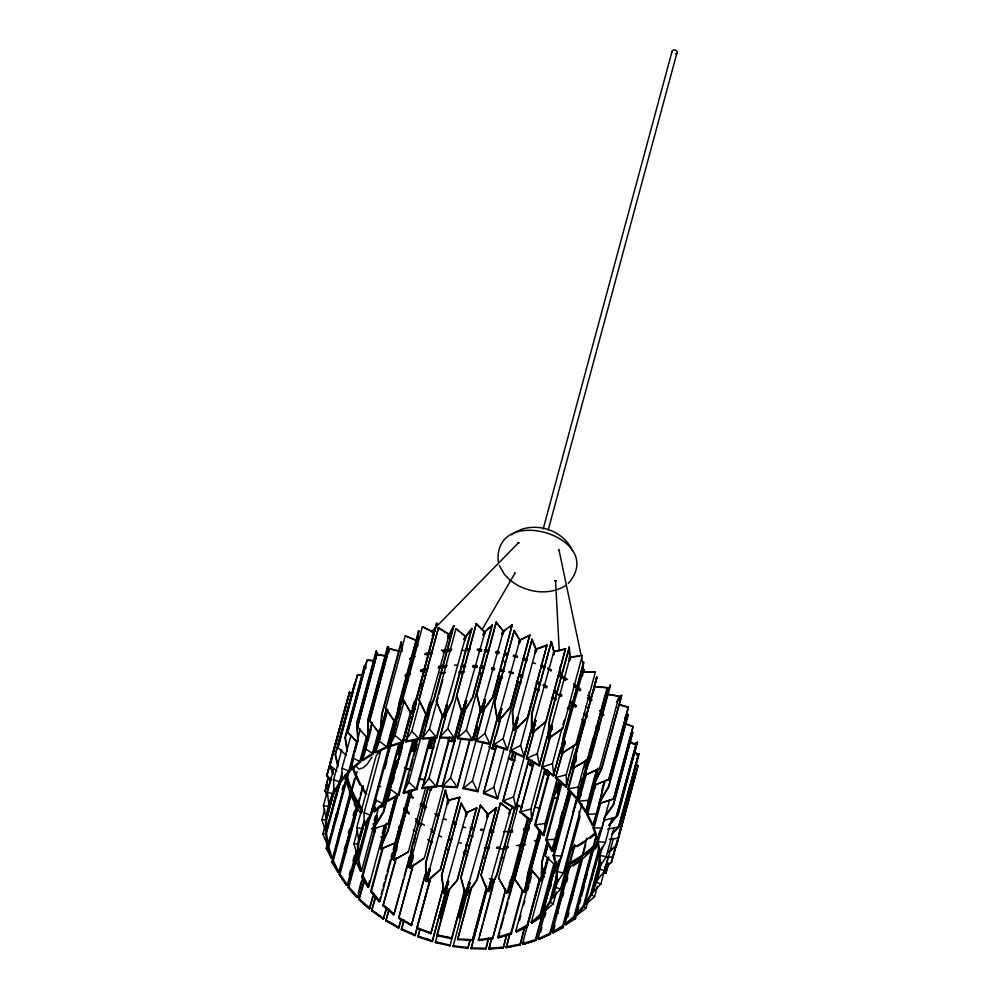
<?xml version="1.0" encoding="UTF-8"?>
<svg xmlns="http://www.w3.org/2000/svg" width="999" height="999" viewBox="0 0 999 999"><rect width="100%" height="100%" fill="white"/><g stroke="black" fill="none" stroke-linecap="round" stroke-linejoin="round"><path stroke-width="1.5" d="M531.406 732.354L531.555 713.91L551.448 641.558L553.746 650.986L552.984 654.732L531.406 732.354L535.114 720.004M531.818 732.267L531.955 713.823L551.448 641.558M339.298 783.416L326.461 830.968L325.474 830.856L325.599 819.567L328.396 809.165M326.461 830.968L326.586 819.679L334.203 791.445M470.354 939.41L467.957 948.326L453.121 946.478L453.134 945.728L467.957 947.576L469.967 940.146M480.419 710.739L472.402 740.471L457.567 738.623L465.596 708.154M467.957 947.576L467.957 948.326L465.497 947.502M472.402 740.471L480.831 708.503M600.274 850.761L599.075 855.219L598.95 866.508L599.937 866.633L606.268 856.705L613.973 828.159M387.974 646.69L368.481 718.943L367.707 737.312L368.044 718.868L387.537 646.615L389.173 652.072M368.369 817.981L358.341 855.132L357.355 854.994L357.63 843.73L359.64 836.3M358.341 855.132L358.616 843.868L364.235 823.051M582.017 803.995L563.424 872.926L557.017 882.804L556.031 882.679L556.306 871.415L559.515 859.527M557.017 882.804L557.292 871.54L579.345 789.809L581.081 795.404M541.158 880.169L544.917 867.994L541.158 880.169L541.82 861.725L547.102 842.145M541.608 880.256L542.257 861.8L547.539 842.232M585.564 760.052L578.271 787.087L577.459 798.838L576.673 799.2L567.744 789.123L576.56 756.418M354.058 755.157L349.65 771.503L342.12 780.356L341.271 779.882L342.095 768.131L351.011 735.089M526.823 881.218L523.851 892.444L514.635 879.22L530.506 820.179M523.851 892.444L514.66 878.883M527.822 879.607L528.171 880.556L541.083 832.741M551.423 725.549L547.689 737.849L549.425 719.442L569.343 647.14L570.042 656.53L569.193 660.277L551.448 726.023L550.998 725.599L551.061 726.423L552.072 726.298L551.036 726.073M548.114 737.799L549.837 719.392L569.343 647.14M557.23 778.458L545.104 823.426L543.968 835.139L543.156 835.476L534.665 825.199L549.1 771.703M561.413 753.621L575.899 744.43L561.413 753.621L564.747 741.033L563.698 741.058M564.135 741.046L564.747 741.033M581.88 675.299L583.703 662.362L563.773 734.627L560.439 752.834L581.88 675.299L582.467 675.624L581.406 675.636L581.918 674.824M581.78 673.738L583.266 662.374M583.379 672.015L595.429 671.84L583.379 672.015L582.467 675.624M401.598 642.107L382.105 714.36L380.182 732.754L381.668 714.235L401.173 641.982L402.11 651.473M385.701 708.441L394.817 721.89L385.701 708.441L405.232 635.851L416.745 640.609L405.232 635.851M408.029 675.162L398.751 709.527L398.164 709.302L399.138 710.014L416.87 644.268L418.531 630.881L399.026 703.146L395.916 721.478L399.225 709.215L395.504 721.315M398.713 709.864L398.813 709.053M399.138 710.014L399.225 709.215M416.783 640.284L415.859 643.88L416.87 644.268M415.284 648.264L416.97 643.468M418.531 630.881L417.857 640.197M544.255 914.147L545.354 910.064M431.081 787.062L409.016 867.282L411.388 848.938L428.047 787.212M409.453 867.244L411.825 848.9L428.471 787.175M499.425 711.45L477.772 791.695L463.049 788.573L472.465 780.831L482.979 741.87M477.772 791.695L472.465 780.831M596.465 770.142L588.349 800.187L586.388 811.787L585.526 812.062L578.209 801.36L585.826 773.126M360.377 729.183L352.672 757.729L350.686 769.317L351.461 769.879L360.589 762.05L367.008 738.261M528.246 879.757L524.937 892.007L527.722 873.626L539.497 829.969M524.937 892.007L528.146 873.788L539.922 830.132M560.876 752.834L564.21 734.627L583.703 662.362M333.766 792.17L326.948 817.444L325.974 817.219L329.233 801.81M326.948 817.444L331.406 797.577M497.052 718.406L490.097 744.405L475.412 741.096L484.902 733.466L499.9 677.884L502.559 678.021M490.097 744.405L484.902 733.466M604.757 870.641L597.502 879.932L596.528 879.707L598.588 868.755L604.757 870.641L613.261 839.098M395.916 721.478L399.45 703.296L418.943 631.043M385.626 824.312L368.793 886.737L367.882 886.925L361.763 877.397L362.1 875.823L363.012 875.648L375.849 828.084M352.16 692.657L349.25 693.044L326.661 776.111L346.154 703.858M327.56 773.288L349.6 692.07L329.707 764.435L332.767 774.125M330.407 764.11L349.088 694.867M328.259 778.034L326.236 785.551L328.346 776.26M327.297 795.953L324.975 791.158L326.998 783.628M327.048 794.567L325.299 790.971L327.335 783.453M337.937 766.82L335.077 754.582L354.995 682.267L335.502 754.532L338.037 765.396M357.043 677.022L337.949 747.776L357.267 675.199L361.763 675.074M325.974 817.219L323.426 805.743L331.131 777.197M334.515 790.946L329.757 804.345L328.808 804.033L327.347 792.344L333.828 768.318M325.474 830.856L321.915 819.692L324.75 809.178M342.245 776.248L340.634 782.192L334.852 791.92L333.941 791.508L333.604 779.744L341.708 749.7M347.078 751.485L344.992 737.587L364.485 665.322L366.383 667.906M347.302 750.087L345.417 737.574L364.922 665.309M357.53 742.544L347.627 732.279L367.12 660.027L374.75 660.589M347.752 732.617L367.12 660.027M329.757 804.345L330.969 799.887M333.966 789.148L328.808 804.033M345.267 775.037L345.954 779.32L328.309 844.717L327.322 844.692L322.827 833.953L324.862 826.435M334.852 791.92L335.652 788.948M335.851 794.467L332.879 806.543M342.133 772.876L339.722 781.792L333.941 791.508M341.084 779.907L332.58 807.304M336.251 795.291L340.397 779.857M328.309 844.717L326.486 833.278L340.921 779.782M357.842 741.782L356.618 723.438L376.123 651.173L378.122 655.207M358.092 738.985L357.068 723.463L376.561 651.211M376.923 654.295L357.505 726.885L376.923 654.295L386.064 655.881M346.378 781.655L350.1 793.031L332.455 858.428L331.493 858.503L326.173 848.288L328.521 840.234M342.158 789.697L343.369 785.239M333.354 826.036L337.774 813.461L336.825 812.974L333.516 825.224M336.588 814.422L327.772 847.127L331.493 858.503M348.376 771.628L337.063 813.985M356.818 741.295L348.788 771.028L341.271 779.882M332.455 858.428L328.733 847.052L349.862 768.631M354.857 752.185L357.267 743.268M358.142 739.485L357.405 742.207L347.627 732.279M353.097 760.401L350.686 769.317L359.815 761.488L366.633 736.226M381.356 724.774L379.17 733.278L369.618 720.616L389.111 648.363L399.588 651.248M357.093 771.54L342.982 823.838L341.97 823.451L338.424 835.951M369.63 720.953L389.111 648.363M342.32 823.925L339.073 836.7L342.982 823.838M349.987 795.529L350.899 795.354L356.468 806.48L338.823 871.877L337.912 872.052L331.868 862.449L354.408 779.095M338.823 871.877L333.266 860.738L350.899 795.354M368.656 732.242L367.257 738.036L357.417 726.548M367.994 735.314L368.731 732.592M367.707 737.312L368.806 733.229M372.04 722.876L362.013 760.027L362.712 760.651L373.289 753.97L378.896 733.166M378.609 731.056L372.59 753.358L362.013 760.027L372.053 723.151M363.911 756.193L367.12 744.305M367.919 741.333L371.128 729.445M348.339 833.416L349.538 828.945M353.147 815.571L354.345 811.113M346.341 851.835L344.343 849.512L345.704 844.692M363.349 785.988L350.849 832.317L349.8 832.005L346.291 844.542M359.49 798.101L347.053 845.241M360.289 795.104L362.712 786.138M347.315 884.839L340.01 874.137L357.654 808.74L356.793 809.015L339.148 874.412L346.466 885.102L347.315 884.839L356.543 850.649M379.745 732.629L382.679 721.74M383.079 720.853L385.901 710.389M386.7 709.065L375.075 752.16L375.661 752.834L387.512 747.427L395.929 716.208M386.75 709.365L383.529 721.315L383.054 720.379M376.873 748.376L380.082 736.488M382.892 726.086L384.091 721.628M384.89 718.656L386.089 714.198M394.13 720.004L386.913 746.753L375.075 752.16L379.333 741.196L387.849 709.64M364.498 822.951L359.54 839.51L358.579 839.235L356.768 827.597L376.173 755.669L380.082 751.273M357.355 854.994L353.871 843.805L357.517 830.319M394.98 727.934L371.291 815.446L365.01 824.937L364.111 824.512L364.098 812.736L381.081 749.799M359.378 836.263L358.579 839.235L363.936 821.19M349.263 874.699L350.474 870.241M353.271 859.839L354.483 855.381M359.54 839.51L363.948 823.164M356.805 850.973L354.233 860.501M356.705 853.171L354.945 861.425L352.909 860.651M357.292 853.183L348.064 887.362L357.005 897.439L357.792 897.077L362.999 877.759M378.721 807.192L361.476 871.103L360.502 871.128L355.569 860.651L357.592 853.158M365.01 824.937L365.809 821.965M355.344 861.55L353.721 867.569M357.005 897.439L348.064 887.362L348.863 887L357.679 854.307M368.918 818.094L357.692 859.702L360.502 871.128M394.817 721.89L398.164 709.302M393.356 733.703L392.457 733.278L370.404 815.022L364.111 824.512M409.24 670.679L411.663 661.713M413.274 655.731L414.485 651.248M361.476 871.103L358.666 859.677L371.491 812.112M384.84 768.568L387.337 755.481L396.615 721.116M397.415 718.119L399.026 712.15M411.438 711.3L403.022 742.507L390.109 746.553L390.921 743.581M393.718 733.179L394.93 728.721M395.729 725.749L396.928 721.29M397.739 718.318L398.938 713.86M399.737 710.888L400.936 706.43M401.748 703.458L422.39 626.698L433.316 632.18L432.342 635.764L433.304 636.251L436.688 623.226L405.806 741.932L419.555 739.322L426.373 714.06M388.736 752.846L389.947 748.363M385.826 765.047L386.938 760.963M374.937 807.03L373.726 811.488L374.513 812.037L383.454 804.07L399.9 743.144M390.109 746.553L389.622 745.841L394.967 735.351L404.295 700.799M374.138 820.604L375.337 816.146M398.564 759.827L395.192 761.825L397.59 760.826L383.741 812L374.163 827.746L377.06 815.321L376.436 815.908M395.492 797.002L388.186 824.1L374.126 828.583L377.098 816.857M376.948 818.805L374.126 828.583M361.763 877.397L375.1 827.946M358.204 892.981L361.413 881.093M399.113 742.594L382.667 803.521L373.726 811.488L375.574 799.862L383.454 804.07M395.941 761.45L383.753 806.605L396.266 761.263M401.286 743.331L397.902 754.145L400.849 743.244M364.16 880.244L358.953 899.562L369.355 908.84L374.063 893.531M401.823 742.969L398.876 753.87L401.748 742.632M372.565 896.952L369.355 908.84L358.953 899.562L364.473 881.28M373.751 827.572L383.329 811.837L397.14 760.651M410.951 710.589L402.535 741.795L403.022 742.507M404.632 735.339L387 800.723L387.637 801.373L398.851 795.291L413.686 740.296M405.444 732.354L408.653 720.466M412.237 708.328L413.848 702.384M413.037 739.66L398.201 794.642L387 800.723L410.089 717.619L412.637 716.445M388.848 796.915L390.047 792.457M392.857 782.055L394.056 777.597M396.865 767.182L398.064 762.724M398.876 759.752L400.075 755.294M400.874 752.322L402.073 747.864M411.288 713.773L402.897 698.963L411.288 713.773L414.697 701.198L415.259 701.485M436.688 623.226L412.487 713.486L433.141 635.277M412.487 713.486L416.77 697.514M405.806 741.932L409.016 730.044M409.815 727.072L416.233 703.296M420.242 688.436L421.84 682.492M369.48 880.981L367.882 886.925L362.1 875.823M382.317 833.416L384.315 825.986M438.549 627.547L419.056 699.812L426.573 715.559L418.893 700.112L438.399 627.847L448.663 633.99L447.627 637.549L448.514 638.124L449.4 633.89L453.971 625.874L434.478 698.126L427.834 715.409L430.769 702.909L427.834 715.409M384.14 836.812L383.092 836.563L386.713 823.114M397.752 795.129L387.999 831.255L380.219 848.114L383.703 836.375M425.999 713.311L419.18 738.573L405.432 741.196L411.775 731.268L419.88 701.223M380.656 848.226L386.126 827.409M380.844 849.075L395.504 842.744L380.844 849.075L381.568 846.353M381.019 848.788L383.591 839.247M395.242 797.239L388.186 824.1M382.305 848.301L370.679 891.408L379.17 901.672L379.982 901.335L402.035 819.592L401.223 819.929M380.369 897.214L379.17 901.672L370.679 891.408L371.491 891.071L383.117 847.976M380.219 848.114L387.562 831.143L397.315 795.017M415.259 747.889L414.448 750.898L412.362 750.561L415.309 739.66M412.787 750.711L415.734 739.822M416.396 739.223L413.424 750.449L416.246 749.175M417.769 739.198L403.334 792.694L403.808 793.406L416.795 789.472L430.831 737.462M375.624 895.928L371.603 910.788L383.304 919.117L386.713 908.203M375.736 912.661L371.603 910.788L375.824 896.89M403.808 793.406L405.02 788.948M405.819 785.976L409.028 774.088M409.827 771.116L413.037 759.228M413.836 756.255L417.045 744.367M427.172 711.088L429.582 702.16M426.573 715.559L449.4 633.89M447.627 637.549L448.663 633.99M429.945 738.236L416.321 788.76L403.334 792.694L408.753 782.242L430.032 703.009M431.443 704.108L422.465 739.048L436.825 737.899L442.445 717.095M422.465 739.048L424.875 730.132M425.674 727.16L429.682 712.299M381.168 894.242L382.38 889.784M383.179 886.812L384.378 882.354M385.177 879.382L386.388 874.924M387.187 871.952L390.397 860.064M391.196 857.092L392.395 852.634M393.206 849.662L394.405 845.204M395.204 842.232L396.416 837.774M397.215 834.802L398.414 830.331M427.46 715.172L434.103 697.901L453.608 625.636M395.329 843.031L409.727 790.059M411.9 790.384L392.732 859.377L409.528 797.09M410.327 794.105L411.138 791.121M392.732 859.377L411.451 790.346M393.169 859.427L411.675 790.833M393.581 860.251L408.329 851.96L393.581 860.251L396.978 847.676L395.904 847.577M444.33 717.469L447.302 704.944L444.33 717.469L452.435 700.861L471.928 628.608L465.921 635.926L443.032 717.494L436.338 701.198L456.031 628.671L465.172 635.938L464.073 639.485L464.872 640.122L465.959 637.287M442.594 714.859L436.575 737.15L422.227 738.286L429.483 729.02L437.999 697.477M438.811 694.467L442.857 679.445M395.866 858.191L383.029 905.756L393.868 914.747L412.187 848.888M399.488 893.943L393.868 914.747L386.401 907.704L383.029 905.756L396.541 857.729M429.545 748.276L428.896 747.926L431.73 737.387M385.714 910.201L383.304 919.117L377.897 914.51M429.27 748.139L432.117 737.599M432.692 737.462L430.132 748.576L433.079 737.674M433.903 737.225L430.844 748.438L433.978 747.402M389.036 908.978L385.826 920.866L398.613 928.096L401.123 920.079M389.735 922.114L385.826 920.866L389.135 909.864M435.664 737.225L422.315 788.511L436.513 786.887L449.737 737.849M422.315 788.511L435.951 737.974M443.032 717.494L446.541 704.969M464.073 639.485L465.172 635.938M408.229 852.284L425.786 787.237M446.516 711.912L439.822 737.936L454.545 738.286L461.363 713.024M449.45 737.087L436.226 786.138L422.028 787.749L429.008 778.271L445.991 715.321M400.287 890.971L403.496 879.083M404.295 876.111L409.503 856.792M413.798 842.944L414.997 838.486M443.993 717.207L452.097 700.599L471.59 628.346M409.016 867.282L412.762 855.469M431.993 786.737L431.106 790.009L430.07 790.084L430.656 787.087M443.431 786.987L424.338 858.079L410.065 868.019L413.361 855.419L412.325 855.506M431.106 790.009L431.993 786.4M410.065 868.019L413.361 855.419M462.038 709.29L454.42 737.524L439.71 737.175L447.777 728.633L476.311 623.538L484.303 631.543L483.166 635.052L483.866 635.751L485.077 632.979M463.436 713.161L466.458 700.624L463.436 713.161L472.902 697.352L492.407 625.099L485.077 631.605L462.125 713.061L456.568 696.041L476.311 623.538M412.674 866.233L398.638 918.243L411.351 925.574L425.886 872.976M401.198 919.092L398.638 918.243L413.586 864.16M401.011 919.18L398.613 928.096L392.12 923.326M452.122 737.162L451.348 741.508L452.46 737.424M403.771 920.691L401.361 929.607L415.022 935.626L430.244 879.994M454.782 741.096L452.11 741.495L453.209 737.412M403.846 930.144L401.361 929.607L404.158 920.042M452.11 741.495L453.421 737.137M462.125 713.061L465.684 700.561M483.166 635.052L484.303 631.543M469.967 740.084L457.13 787.637L442.357 786.875L462.013 714.048M457.567 738.623L464.785 711.875M429.495 868.693L425.786 881.056L425.624 862.624L445.517 790.259L448.114 799.675L447.365 803.421L429.632 869.18L429.095 868.793L429.32 869.617L430.282 869.367L429.233 869.28M426.186 880.943L426.024 862.512L445.517 790.259M442.357 786.875L450.561 777.784L461.076 738.823M463.149 712.874L472.614 697.065L492.107 624.812M424.975 875.049L411.351 925.574L405.931 921.54M466.358 730.132L472.415 739.71L457.579 737.874L466.358 730.132L481.356 674.55L478.908 673.713M425.786 881.056L428.733 870.154M447.127 801.96L447.714 799.774L445.117 790.359M485.514 700.037L482.205 712.287L492.919 697.389L512.175 624.825L503.896 630.706L502.584 634.278L480.894 712.05L476.61 694.455L496.116 622.19L503.121 630.569L501.948 634.053L502.534 634.802L504.133 631.018L506.505 629.333M481.193 711.837L476.91 694.243L496.416 621.977M447.065 803.87L448.027 803.621L448.813 800.012L459.765 797.165L440.372 869.754L426.973 881.63L430.194 869.03M426.973 881.63L429.92 870.728M448.027 803.621L448.813 800.012M430.045 879.282L416.808 928.333L430.831 933.678L443.581 886.937M417.02 928.196L415.022 935.626L410.065 932.517M419.505 928.783L416.808 928.333L430.769 877.134M469.88 739.322L457.13 787.637M448.551 881.43L432.242 941.57L417.944 936.862L419.955 929.432M417.944 936.862L420.217 928.745M476.91 726.623L472.664 739.123M476.223 727.172L482.292 705.394M480.894 712.05L484.503 699.587M501.948 634.053L503.121 630.569M476.373 739.36L473.688 739.535L477.285 727.047L476.648 726.323M473.688 739.535L477.285 727.047M482.205 712.287L485.152 701.398M440.372 869.754L459.765 797.165M475.412 741.096L484.365 707.679M463.049 788.573L483.903 711.288M444.031 893.705L441.433 875.599L461.276 803.171L466.308 812.262L465.684 815.996L444.031 893.705L447.689 881.28M444.38 893.531L441.783 875.424L461.276 803.171M481.968 711.975L492.682 697.077L512.175 624.825M442.857 889.098L430.831 933.678L427.185 931.58M497.29 720.978L494.393 702.946L514.235 630.506L519.555 639.522L518.943 643.256L497.29 720.978L500.936 708.553M497.627 720.803L494.742 702.772L514.235 630.506M466.945 813.91L465.522 816.495L465.959 812.424L460.926 803.333M543.169 529.033L672.04 51.449M447.602 881.917L448.439 881.505L432.242 941.57L426.286 938.423M466.358 816.083L467.057 812.487L476.648 807.829L457.33 880.419L445.304 894.093L457.155 880.094L476.648 807.829M445.304 894.093L448.439 881.505M442.919 905.706L439.81 918.281L447.777 890.334M443.593 905.781L440.559 918.493L444.205 906.068L443.743 905.269M449.313 888.773L436.75 935.576L451.473 938.71L464.835 888.923M449.075 891.27L435.302 942.519L449.987 945.828L464.56 891.595M548.226 529.945L677.085 52.36M500.861 709.19L501.685 708.766L498.576 721.34L510.389 707.454L529.882 635.202L520.304 639.735L518.793 643.768L519.555 639.522M519.617 643.331L520.304 639.735M498.576 721.34L501.685 708.766M500.511 717.881L492.17 748.813L495.304 736.226L496.141 735.813M496.54 734.315L500.174 720.866M495.854 748.888L492.932 749.038L494.03 744.954M494.38 744.779L492.932 749.038M487.637 816.957L465.534 895.092L460.726 877.709L480.507 805.219L487.749 813.586L486.588 817.082L487.212 817.819L488.523 813.698L496.578 807.741L477.085 879.994L466.845 895.279L469.892 882.716L453.121 946.478M504.27 748.301L493.768 787.262L497.514 798.888L483.491 793.543L496.328 745.978M465.821 894.867L461.014 877.472L480.507 805.219M496.653 745.304L483.491 793.543M498.376 721.016L510.202 707.13L529.695 634.877M503.084 738.598L493.031 745.329L507.317 750.024L503.084 738.598L518.081 683.016L520.941 683.391M517.32 717.569L513.636 729.957L512.225 711.638L532.105 639.248L535.939 648.551L535.252 652.297L517.507 718.044L516.945 717.707L517.282 718.518L518.181 718.194L517.132 718.181M514.01 729.819L512.599 711.5L532.105 639.248M468.706 882.017L458.866 917.507L462.899 904.744M465.534 895.092L469.118 882.604M486.588 817.082L487.749 813.586M463.249 905.181L459.64 917.656L463.249 905.181L462.662 904.432M488.186 816.171L488.786 813.998L496.578 807.741M507.317 750.024L513.998 725.549M513.636 729.957L516.57 719.068M534.977 650.861L535.564 648.688L531.73 639.385M486.413 888.423L472.377 940.434L457.592 939.659L471.54 886.887M457.592 939.659L470.829 890.621M535.014 652.772L535.926 652.434L536.663 648.826L546.99 645.054L527.634 717.657L514.872 730.444L518.044 717.856M514.872 730.444L517.807 719.555M536.213 651.348L536.663 648.826M531.793 728.358L523.788 757.242L510.127 751.223L516.533 728.271M497.514 798.888L515.884 731.33M466.583 894.967L476.823 879.694L496.316 807.429M508.503 757.941L510.864 759.652L512.974 751.136M515.447 760.152L511.563 759.989L513.761 751.822M500.636 802.709L481.143 874.974L487.637 891.545L480.944 875.249L500.437 802.984L509.765 809.989L508.678 813.536L509.478 814.173L510.526 809.977L512.962 806.717M514.16 751.71L511.563 759.989M529.233 759.252L515.496 808.89L502.797 801.548L516.021 752.509M516.133 753.408L502.797 801.548M514.735 730.107L527.497 717.319L546.99 645.054M510.127 751.223L510.514 750.574L524.175 756.593L520.591 745.429L535.589 689.847L539.323 690.659M469.555 939.684L472.377 940.434L486.725 886.175M488.636 938.623L485.826 949.025L471.103 948.663L486.625 889.947M471.103 948.663L487.15 889.222M523.788 757.242L531.006 730.494M487.637 891.545L509.652 813.248M513.523 796.802L503.296 800.973L516.008 808.303L513.523 796.802L531.318 730.868M515.309 807.167L497.04 874.912L488.936 891.52L491.908 878.995L491.408 879.657M488.936 891.52L491.87 880.619M510.277 812.412L510.526 809.977M552.659 655.169L553.633 654.944L554.433 651.336L565.521 648.726L546.116 721.315L532.579 732.954L535.801 720.354L534.84 720.579M532.579 732.954L535.801 720.354M553.633 654.944L554.433 651.336M548.926 731.156L539.21 765.921L526.423 758.691L534.04 730.444M534.14 731.343L526.423 758.691M505.444 891.233L492.619 938.785L478.421 940.409L494.58 878.72M479.632 935.951L482.842 924.063M483.641 921.09L492.857 886.9M488.598 891.245L496.703 874.649L514.572 808.403M515.496 808.89L528.733 759.839M498.588 877.921L506.78 892.819L498.588 877.921L518.206 805.356L522.19 807.554M530.993 761.001L529.895 765.084L530.993 760.664M532.991 765.821L530.506 765.521L531.967 760.064M530.506 765.521L532.03 761.4M545.242 770.254L530.944 821.265L520.104 812.262L533.741 761.738M534.015 762.749L520.104 812.262M537.15 753.858L526.923 758.091L539.71 765.334L537.15 753.858L565.521 648.726M485.826 949.025L488.511 937.861M506.918 934.527L503.309 947.914L488.948 949.05L491.508 937.886M489.36 947.564L491.758 938.648M489.722 938.573L492.619 938.785L505.556 888.998M539.21 765.921L547.227 736.201M547.689 737.849L550.624 726.96M569.03 658.753L569.617 656.58M506.78 892.819L510.751 880.544M568.793 660.664L569.817 660.539L570.679 656.93L582.342 655.531L562.874 728.121L548.776 738.548L552.047 725.948M548.776 738.548L552.072 726.298M570.117 659.452L570.679 656.93M528.746 819.267L513.723 874.974L507.992 892.582L527.684 817.781M510.202 880.244L511.013 881.068L512.225 876.585M563.948 738.249L553.321 775.923L541.62 767.594L550.049 736.388M507.992 892.582L511.301 880.319L510.626 880.856M530.894 809.028L520.779 811.787L531.618 820.791L530.894 809.028L550.249 737.349M507.604 892.357L513.336 874.762L528.371 819.055M522.939 890.746L511.313 933.853L498.326 937.786L497.852 937.062L519.905 855.331M499.937 931.842L498.326 937.786L511.313 933.853L510.839 933.128L522.465 890.034M500.736 928.87L503.946 916.982M504.745 913.998L507.954 902.109M508.753 899.137L517.981 864.959M514.635 879.22L530.881 819.005M530.944 821.265L533.341 812.349M534.14 809.377L544.567 770.729M543.906 772.477L545.841 774.462L547.027 770.067M547.502 770.266L546.341 774.974L547.952 770.316M547.102 780.144L549.138 772.627M547.277 779.857L548.901 773.838M549.512 772.851L535.476 824.874L534.665 825.199M541.62 767.594L542.232 767.07L553.921 775.411L552.447 763.723L562.175 727.672M562.986 724.662L564.198 720.154M500.237 947.551L503.309 947.914L506.268 935.264M524.912 927.172L520.104 945.004L506.343 947.614L509.59 933.503M509.965 934.24L506.343 947.614L514.972 945.479M553.321 775.923L560.539 749.175M565.958 730.818L567.157 726.36M560.439 752.834L563.748 740.584M524.512 891.857L527.46 880.968M527.784 880.082L530.606 869.617M543.631 869.979L540.696 880.868L530.894 869.142L541.046 831.518M581.918 719.18L584.228 721.241L565.884 787.087L555.481 777.796L565.097 742.132M530.956 869.492L541.108 831.855M562.999 752.085L555.481 777.796M540.084 879.744L527.647 925.823L526.61 927.184L516.446 931.905L515.796 931.255L532.242 870.316M519.655 920.017L520.854 915.559M523.663 905.144L524.862 900.686M527.672 890.284L528.883 885.826M529.682 882.854L530.881 878.396M543.156 835.476L545.167 828.046M545.966 825.074L549.175 813.186M549.974 810.214L553.184 798.313M553.995 795.341L555.194 790.883M555.993 787.911L557.192 783.453M558.816 780.144L543.968 835.139L535.476 824.874L545.104 823.426M559.852 780.968L556.905 791.857M560.039 781.817L557.092 792.707L560.476 781.93M568.993 789.784L552.547 850.711L551.635 850.898L545.854 839.809L561.5 781.855M562 783.154L546.765 839.622L552.547 850.711L555.531 839.335L545.854 839.809M516.408 945.116L520.104 945.004L524.138 927.909M566.233 774.862L556.181 777.359L566.583 786.638L566.233 774.862L574.338 744.817M547.976 845.017L545.129 855.556L548.226 843.181M527.022 925.686L539.435 879.108M575.899 744.43L595.429 671.84M543.518 912.112L535.901 940.346L523.001 944.392L522.514 943.68L539.76 879.782M523.801 941.42L523.001 944.392L535.901 940.346L535.414 939.634L555.869 864.422M540.696 880.868L542.107 875.087M565.884 787.087L568.281 778.171M569.08 775.199L572.29 763.298M573.101 760.326L576.298 748.438M577.11 745.466L578.309 741.008M579.108 738.036L584.228 721.241L582.23 719.942M544.967 866.907L547.39 857.941M572.065 767.332L596.927 677.26L572.065 767.332L577.422 749.525M544.567 868.393L543.943 868.281L545.067 868.83L547.889 858.366M572.502 767.369L596.927 677.26M553.758 863.985L540.134 914.51L541.72 916.87L531.98 923.014L531.193 922.477L548.838 857.08M572.914 768.194L587.662 759.914L572.914 768.194L576.311 755.619L575.249 755.531M593.556 689.36L592.894 690.097L593.968 690.184L594.942 686.6L607.155 687.662L587.574 760.239M551.635 850.898L553.234 844.954M554.045 841.982L555.244 837.524M556.043 834.552L557.255 830.094M560.052 819.692L561.263 815.234M574.55 766.47L568.531 788.76L567.744 789.123M553.421 847.352L554.283 851.573L553.721 845.953L568.881 789.884M555.819 849.15L553.696 847.302L562.637 814.185M553.933 847.614L557.592 834.065M559.215 828.046L562.462 815.996M569.13 791.92L565.571 804.42L569.13 791.92L570.129 792.344L566.196 805.182L569.455 792.407M563.523 814.572L561.863 822.327M562.262 820.828L563.886 814.797M563.773 815.609L560.901 827.522M581.143 784.153L561.725 856.081L556.955 866.845L555.981 866.87L553.171 855.444L570.417 791.533M561.313 826.011L562.524 821.503M570.991 792.994L554.145 855.406L556.955 866.845L558.566 860.901M554.957 863.036L540.921 915.059L531.98 923.014M555.432 861.925L554.857 864.984L544.979 855.219M555.269 861.413L555.107 864.197L555.844 861.475M556.418 892.007L553.184 903.995L544.243 911.525L543.344 911.1L555.781 865.034M549.937 888.336L550.736 885.364M544.667 910.638L543.568 914.722L544.979 907.754M550.174 888.049L550.986 885.064M554.208 873.114L555.019 870.117M545.042 908.553L544.243 911.525L550.524 902.035L556.942 878.258M574.425 844.729L550.461 934.04L538.623 939.447L538.024 938.773L546.041 909.053M540.621 932.017L541.833 927.559M544.63 917.157L545.841 912.699M572.976 811.937L576.198 799.987M576.673 799.2L578.284 793.256M581.081 782.841L582.292 778.383M585.102 767.981L586.301 763.523M587.1 760.551L588.299 756.093M589.11 753.121L593.119 738.261M543.344 911.1L549.637 901.61L556.855 874.862M584.977 775.224L599.6 768.481L584.84 775.536L588.286 762.974L587.424 762.349L584.115 774.6L591.021 757.342L610.514 685.089L604.82 697.327L577.459 798.838L568.531 788.76L578.271 787.087M584.565 774.687L589.685 755.381M590.484 752.397L594.517 737.449M596.128 731.48L598.551 722.514M602.185 709.065L603.796 703.084M606.031 697.227C604.432 694.442 609.752 688.386 610.514 685.089M584.84 775.536L587.037 767.357M556.031 882.679L556.83 879.707M579.033 811.388L579.944 817.207L560.526 889.135L552.709 897.926L551.748 897.639L557.105 879.595M584.115 774.6L590.584 757.254L610.077 685.002M553.521 894.954L552.709 897.926L558.079 879.882M586.288 774.337L579.07 801.098L586.388 811.787L598.014 768.693M538.024 938.773L549.862 933.366L567.507 867.969L568.106 868.643M559.939 900.136L556.68 913.211L559.502 900.012L560.576 900.648L559.964 900.474L574.875 845.179M560.551 900.299L557.267 912.899M580.469 860.151L562.824 925.549L563.511 926.16L563.024 927.696L552.947 932.841L552.247 932.229L569.892 866.832L580.469 860.151L581.156 860.776M554.944 925.411L552.947 932.841L563.511 926.16M562.562 897.177L563.773 892.719M566.57 882.317L567.782 877.859M585.526 812.062L587.125 806.118M587.924 803.146L589.135 798.688M589.934 795.716L591.133 791.258M591.945 788.286L593.144 783.815M593.943 780.843L595.154 776.385M597.002 771.178L597.814 768.181M619.455 704.532L628.408 707.117L608.903 779.37L594.343 785.226L598.039 769.53M594.205 784.377L602.135 767.682L621.64 695.429L601.71 767.557L594.205 784.377L597.514 772.127L596.803 772.389M586.713 814.322L596.316 813.935L593.194 825.274L592.27 825.449L586.713 814.322L594.73 784.602M599.45 768.78L619.093 696.228L608.428 694.23M595.641 784.427L587.624 814.148L593.194 825.274L605.219 780.694M570.042 901.91L586.875 838.024M563.024 927.696L580.756 862.262M581.743 859.352L573.676 889.247L574.3 889.347L573.164 888.823M582.554 856.368L585.776 844.417M574.225 889.01L571.003 901.61M576.723 914.16L575.511 918.668L565.721 924.712L564.947 924.15L582.592 858.753L591.708 850.923L592.494 851.485M601.898 789.784L603.096 785.326M567.732 917.269L568.931 912.811M603.034 786.463L604.233 781.98M624.974 717.382L628.334 714.585L608.841 786.85L599.525 802.759L602.422 790.346L601.823 790.946M599.525 802.759L600.262 800.037M609.715 799.562L602.01 828.096L597.764 839.073L596.803 839.148L593.081 827.771L599.899 802.509M624.562 723.214L633.179 726.635L613.686 798.888L599.512 803.596L600.874 799.262M600.861 802.434L594.043 827.696L597.764 839.073L600.162 830.157M608.703 779.657L628.408 707.117M599.113 802.597L608.428 786.688L627.921 714.422M564.947 924.15L574.063 916.32L591.708 850.923M585.976 874.637L582.554 887.686L596.016 835.751M593.768 846.59L574.85 916.87L565.721 924.712M594.58 843.593L595.791 839.11M587.712 902.247L586.088 908.253L576.735 915.171L575.886 914.684L593.531 849.3L598.226 843.768M585.539 874.612L586.738 875.024L583.304 886.95M577.534 911.15L578.746 906.642M579.557 903.645L580.769 899.137M581.58 896.128L584.015 887.112M577.946 910.713L576.735 915.171L584.265 906.318L598.925 851.985M611.838 818.406L605.344 842.432L600.024 852.934L599.038 852.909L597.227 841.483L599.637 832.567M604.22 819.217L598.214 841.508L600.024 852.934L601.223 848.476M575.886 914.684L583.404 905.831L599.05 847.876M591.533 879.557L594.842 867.307L593.793 867.332L591.371 880.369M598.851 851.21L595.029 867.631M613.436 799.138L632.529 728.396M604.295 817.294L613.236 804.582L632.742 732.329L613.636 804.782L603.871 818.643M602.472 846.428L600.062 855.344L599.937 866.633L601.148 862.174M597.414 886.125L594.58 896.652L585.801 904.407L584.902 904.008L590.684 894.28L599.912 860.102M608.129 857.005L600.836 884.04L592.769 892.594L591.82 892.282L599.837 862.549M599.812 863.223L597.477 873.064M600.012 863.473L591.595 894.679L585.801 904.407M591.82 892.282L598.975 869.967M596.528 879.707L597.727 875.249M601.173 863.036L597.502 879.932L598.314 876.96M597.527 879.195L592.769 892.594M635.963 744.717L616.171 817.194L635.963 744.717L629.195 741.221M608.828 825.249L617.819 814.472L637.325 742.207L618.181 814.709L609.19 825.486M606.98 867.532L608.204 863.011M608.229 864.235L605.781 873.276L608.641 864.185M619.043 825.511L638.461 754.582L634.715 752.122M618.631 827.022L638.461 754.582M611.675 833.853L619.467 825.898L638.96 753.633L619.792 826.161L612 834.115M604.532 867.269L611.288 862.187L616.171 844.118M619.005 833.578L620.229 829.07M623.888 815.521L625.099 811.001M625.911 807.991L627.135 803.471M627.946 800.461L629.17 795.953M604.77 867.582L611.525 862.499L637.999 765.771L635.751 763.923M608.766 851.835L616.395 845.154L635.901 772.901L616.683 845.441L609.053 852.122M612.949 856.93L637.999 765.771M395.816 847.901L396.353 847.614M545.841 774.462L543.993 772.152M596.478 677.222L594.442 686.088M593.968 690.184L593.431 689.822M576.311 755.619L575.149 755.843L575.911 755.019M607.155 687.662L596.378 687.05M412.088 713.286L417.195 695.491M422.39 626.698L433.316 632.18M432.342 635.764L433.004 635.726M437.087 623.426L434.016 632.005M414.697 701.198L415.559 701.997L415.796 701.223L415.159 701.798M331.868 862.449L333.266 860.738M518.206 805.356L522.065 807.866M511.013 881.068L511.301 880.319M619.093 696.228L608.291 694.542M587.424 762.349L587.075 763.074L588.286 762.974M450.462 632.754L453.971 625.874M430.407 703.633L430.769 702.909M431.143 703.146L430.769 703.87L429.882 703.308M371.928 757.105L366.845 764.685L363.386 767.632L358.853 769.13L356.144 766.32M409.29 754.52L413.986 746.465M482.067 629.657L514.935 573.264M383.092 836.563L383.516 835.863M349.8 832.005L350.649 832.592M350.849 832.317L349.937 832.854M616.495 701.885L621.203 695.304M619.28 698.713L621.64 695.429M597.852 772.689L596.603 772.664M594.343 785.226L608.903 779.37M456.031 628.671L459.253 631.668M466.258 636.188L471.928 628.608M436.338 701.198L443.231 717.22M446.803 705.619L447.302 704.944M447.627 705.219L447.14 705.881L446.341 705.244M509.765 809.989L500.437 802.984M511.675 809.153L513.286 806.992M491.146 879.008L491.745 879.919L492.232 879.257M372.802 806.068L376.336 801.685M596.266 847.564L594.38 849.787L593.531 849.3M415.022 648.526L418.281 645.192M431.356 631.83L518.481 542.769M341.97 823.451L342.732 824.1M633.179 726.635L625.749 724.038M492.407 625.099L485.077 631.605M466.745 700.911L466.121 701.51L465.422 700.799M480.007 910.963L479.845 910.301M531.193 922.477L540.134 914.51M426.885 881.28L440.272 869.417M532.504 732.617L546.116 721.315M511.7 534.752C530.581 519.817 562.999 528.446 572.24 550.586M568.281 583.478C608.841 537.137 492.682 502.147 498.239 562.087M390.222 735.164L392.457 733.278M469.218 883.266L469.892 882.716M470.154 883.016L469.48 883.566L468.843 882.829M548.751 738.211L562.874 728.121M630.419 734.04L632.742 732.329M326.173 848.288L328.733 847.052M508.866 627.659L512.425 625.137M484.54 700.237L485.264 699.725M410.065 867.681L424.338 858.079M572.939 865.971L578.808 862.262M552.247 932.229L562.824 925.549M565.596 585.539C548.551 596.366 525.062 592.469 509.927 580.019M380.194 807.242L384.078 806.418M493.768 787.262L483.816 792.869L497.839 798.213M515.796 931.255L527.01 925.174L527.647 925.823L516.446 931.905M633.354 744.355L637.325 742.207M635.039 743.88L637.687 742.444M520.504 640.072L529.882 635.202M501.873 709.09L501.061 709.515L500.586 708.728M443.119 906.031L443.931 905.606M510.514 750.574L520.591 745.429M476.823 808.166L467.057 812.487M448.613 881.83L447.777 882.242L447.34 881.443M570.541 848.8L573.975 847.214M564.872 869.18L567.507 867.969M538.623 939.447L550.461 934.04L549.862 933.366M398.813 753.521L401.336 752.372M411.163 747.889L413.411 746.865L411.238 748.239M355.569 860.651L358.666 859.677M636.413 754.62L638.96 753.633M636.738 754.882L639.285 753.908M618.131 838.161L609.34 839.435M538.099 648.701L547.127 645.391M542.232 767.07L552.447 763.723M599.762 803.346L613.686 798.888M340.01 874.137L339.148 874.412L346.466 885.102M578.209 801.36L588.349 800.187M541.595 877.846L544.455 876.947M522.514 943.68L535.414 939.634M497.852 937.062L510.839 933.128M448.913 800.349L459.865 797.502M322.827 833.953L326.486 833.278M604.22 820.279L616.47 816.982M553.746 650.986L551.048 641.658M554.507 651.673L565.609 649.063M535.889 720.691L534.915 720.928L534.715 720.104M371.466 809.078L375.824 808.154M607.629 829.207L618.968 826.835M478.421 940.409L482.654 939.572M485.464 939.023L488.286 938.473M426.136 675.224L423.077 675.799L425.549 675.724M356.468 806.48L355.557 806.655L354.158 803.87M526.673 880.906L529.732 880.319M505.981 946.877L519.73 944.255M488.948 949.05L491.733 948.575M494.517 948.088L497.302 947.614M452.322 741.221L454.982 740.821M599.962 860.576L600.112 861.388M603.446 873.338L606.206 873.213M570.704 657.28L579.457 656.218M501.61 857.754L504.445 857.429M500.474 858.665L503.321 858.341M478.134 939.647L492.332 938.036M607.342 857.379L613.349 856.83M441.296 672.777L445.604 672.439M349.138 793.106L350.1 793.031M593.081 827.771L602.01 828.096M509.215 882.666L513.523 882.329M488.711 948.288L503.059 947.152M532.23 765.734L530.931 765.484M436.438 786.051L442.357 785.601M436.438 786.388L440.884 786.051M413.374 855.756L412.337 855.843L412.325 855.019M473.976 739.31L476.648 739.123M377.709 786.563L380.819 786.438M321.915 819.692L326.586 819.679M553.171 855.444L561.725 856.081M361.95 675.399L357.267 675.199M594.243 868.119L594.23 867.319M353.871 843.805L358.616 843.868M460.289 671.852L464.71 671.965M460.414 672.614L463.361 672.689M344.967 779.295L345.954 779.32M597.227 841.483L605.344 842.432M490.109 882.554L494.517 882.654M470.991 947.901L485.714 948.263M387.337 755.481L388.399 755.519M387.712 756.293L387.774 755.494M442.132 935.788L436.75 935.576L436.875 934.839L451.598 937.974L451.473 938.71L446.153 936.463M440.621 942.794L435.302 942.519L435.439 941.795L450.124 945.091L449.987 945.828L447.302 944.667M482.517 857.317L485.477 857.467M457.517 938.898L472.29 939.672M367.257 660.364L373.364 660.814M586.113 874.974L586.738 875.024M418.656 778.92L424.762 779.445M418.569 779.232L424.675 779.769M397.902 754.145L400.824 754.42M543.144 914.56L544.492 914.697M412.362 750.561L414.448 750.898M323.426 805.743L329.008 806.493M439.872 672.901L444.48 673.438M556.243 913.086L558.279 913.336M479.67 673.039L482.642 673.401M599.075 855.219L606.268 856.705M556.306 871.415L563.424 872.926M376.998 654.632L384.615 655.956M604.82 697.327L605.881 697.527M553.434 797.477L558.004 798.363M553.496 797.826L558.066 798.713M356.768 827.597L362.899 828.895M463.174 787.836L477.897 790.971M463.349 854.045L467.769 854.982M497.589 675.973L501.998 676.96M475.549 740.371L490.234 743.668M327.347 792.344L333.716 793.918M458.703 672.102L462.774 673.051M404.458 767.881L410.489 769.367M405.781 768.543L410.302 769.655M383.266 836.263L384.328 836.525M390.621 649.113L396.615 650.761M619.255 704.807L628.209 707.392M555.107 887.025L560.526 889.135M552.147 698.276L556.043 699.525M516.658 681.118L520.941 682.529M532.942 724.874L535.501 725.711M493.294 744.63L507.592 749.325M595.766 881.855L600.836 884.04M418.206 936.175L432.505 940.871M333.604 779.744L340.634 782.192M535.614 807.155L539.984 808.728M364.098 812.736L371.291 815.446M446.203 848.588L449.001 849.662M417.132 927.659L431.156 933.004M568.881 792.17L569.867 792.582M554.607 791.645L557.529 792.819M342.095 768.131L349.65 771.503M534.989 688.186L539.085 689.997M590.684 894.28L594.58 896.652M401.748 928.958L415.409 934.977M447.789 739.809L451.348 741.508M567.444 708.141L571.565 710.014M549.637 901.61L553.184 903.995M428.896 747.926L430.132 748.576M630.257 742.132L635.676 744.942M336.526 813.186L337.475 813.673M352.672 757.729L360.589 762.05M552.235 697.052L556.068 699.213M583.404 905.831L586.088 908.253M409.091 857.779L412.924 859.952M386.326 920.266L399.113 927.509M532.979 723.626L535.514 725.099M427.56 839.585L432.642 842.519M399.15 917.656L411.85 924.987M489.522 746.965L491.995 748.476M488.461 746.54L492.17 748.813M365.159 748.688L373.289 753.97M438.399 627.847L447.24 633.478M634.377 752.309L638.124 754.757M337.063 794.854L336.176 794.28L325.512 833.253L327.322 844.692M325.911 785.289L328.309 786.862M390.684 789.547L398.851 795.291M568.056 707.517L570.404 709.178M567.457 708.041L569.792 709.702M574.063 916.32L575.511 918.668M394.543 848.213L396.878 849.874M372.215 910.264L383.916 918.605M508.404 757.604L510.864 759.652M326.373 775.811L331.668 779.769M379.333 741.196L387.512 747.427M461.538 633.491L464.96 636.213M553.696 847.302L555.581 848.838M336.825 771.053L329.995 765.621M635.389 764.06L637.637 765.908M548.251 734.552L550.412 736.35M413.349 829.844L416.595 832.542M383.703 905.281L394.543 914.285M394.967 735.351L402.535 741.795L389.622 745.841L407.267 680.456L407.754 681.168M527.722 762.874L529.895 764.747M408.753 782.242L416.795 789.472M569.892 866.832L570.591 867.457M380.769 836.812L383.079 838.885M359.652 899.112L370.055 908.403M337.762 747.452L346.428 755.469M509.865 579.957L504.52 574.537L499.25 565.422M548.164 735.089L550.299 737.1M411.775 731.268L419.555 739.322M476.061 623.788L484.053 631.78M349.6 692.07L351.561 694.093M429.008 778.271L436.513 786.887M372.452 828.333L375.437 831.68M371.665 828.683L373.651 830.931M348.863 887L357.792 897.077M429.483 729.02L436.825 737.899M480.232 805.444L487.462 813.81M344.48 849.212L346.491 851.535M530.894 869.142L540.634 880.531M371.491 891.071L379.982 901.335M496.116 622.19L502.822 630.781M484.203 699.799L484.79 700.549M369.618 720.616L379.158 732.941M447.777 728.633L454.545 738.286M450.561 777.784L457.055 786.887L442.27 786.113L464.323 704.37L464.41 705.132M357.654 808.74L360.901 813.498M556.893 790.384L558.953 793.568M557.317 791.695L558.703 793.818M571.878 762.649L573.414 765.022M513.898 630.681L518.456 638.411M363.012 875.648L368.793 886.737M561.813 812.125L564.023 817.332M332.342 860.913L337.912 872.052M330.719 781.168L329.22 778.483L330.357 781.318M376.123 651.173L377.684 655.169M456.818 695.791L462.375 712.811M330.519 765.646L333.167 774.025M573.601 888.898L573.788 889.722M387.537 646.615L388.136 649.3M371.453 725.137L371.64 725.961M559.053 550.262L581.181 655.519M581.818 658.578L583.428 666.208M584.065 669.255L584.702 672.302M588.873 692.132L590.159 698.239M544.917 867.994L545.067 868.83M544.467 867.919L544.63 868.743M554.408 857.179L555.107 864.197M568.918 647.19L569.517 655.232M555.506 580.756L559.29 650.849M560.127 666.433L560.551 674.213M401.173 641.982L401.461 647.34M672.265 52.46A2.572 1.898 15.1 0 1 673.476 50.025A2.572 1.898 15.1 0 1 676.847 51.349A2.572 1.898 15.1 0 1 675.649 53.771M568.531 708.254A10.852 8.017 15.1 0 1 571.99 704.382M585.864 706.056A10.852 8.017 15.1 0 1 588.024 708.254M583.041 721.927A10.852 8.017 15.1 0 1 584.777 724.3M583.316 723.326A10.002 7.38 15.1 0 1 584.015 724.45M502.397 660.876A10.852 8.017 15.1 0 1 505.482 662.225M498.401 675.699A10.852 8.017 15.1 0 1 499.987 676.286M408.753 669.03A10.852 8.017 15.1 0 1 410.352 668.831M405.07 684.49A10.002 7.38 15.1 0 1 406.543 684.303M379.121 731.405A10.852 8.017 15.1 0 1 377.822 737.399M375.124 746.228A10.852 8.017 15.1 0 1 372.827 753.146M373.813 750.848A10.002 7.38 15.1 0 1 373.102 751.81M374.3 746.29A10.002 7.38 15.1 0 1 374.288 749.787M376.473 741.708A10.002 7.38 15.1 0 1 375.986 742.769M470.005 836.026A10.852 8.017 15.1 0 1 473.339 836.225M466.009 850.848A10.852 8.017 15.1 0 1 467.669 850.848M463.349 852.047A10.002 7.38 15.1 0 1 467.732 851.485M591.52 789.222A10.852 8.017 15.1 0 1 595.554 787.474M592.145 789.709A10.002 7.38 15.1 0 1 594.492 788.473M593.381 790.309A10.002 7.38 15.1 0 1 592.694 789.185M529.145 829.282A100.449 74.176 15.1 0 1 523.738 830.481M512.549 832.08A100.449 74.176 15.1 0 1 508.254 832.404M493.643 832.367A100.449 74.176 15.1 0 1 489.21 832.03M472.977 829.47A100.449 74.176 15.1 0 1 470.054 828.795M465.684 827.647A100.449 74.176 15.1 0 1 462.799 826.81M455.694 824.437A100.449 74.176 15.1 0 1 452.884 823.376M438.086 816.52A100.449 74.176 15.1 0 1 435.527 815.084M425.749 808.865A100.449 74.176 15.1 0 1 420.067 804.582M412.737 798.151A100.449 74.176 15.1 0 1 407.992 793.268M584.727 774.113A100.449 74.176 15.1 0 1 584.165 777.971M528.983 827.572A99.438 73.427 15.1 0 1 523.626 828.758M512.549 830.344A99.438 73.427 15.1 0 1 508.291 830.669M493.831 830.631A99.438 73.427 15.1 0 1 489.448 830.281M483.591 829.595A99.438 73.427 15.1 0 1 480.656 829.158M473.376 827.759A99.438 73.427 15.1 0 1 470.479 827.085M456.256 822.776A99.438 73.427 15.1 0 1 453.484 821.727M438.836 814.934A99.438 73.427 15.1 0 1 436.288 813.523M426.61 807.354A99.438 73.427 15.1 0 1 420.991 803.121M411.813 794.842A99.438 73.427 15.1 0 1 408.603 791.42M396.778 714.847A99.438 73.427 15.1 0 1 398.201 712.649M528.721 828.558A99.438 73.427 15.1 0 1 523.364 829.744M512.287 831.33A99.438 73.427 15.1 0 1 503.733 831.805M493.568 831.605A99.438 73.427 15.1 0 1 490.646 831.393M483.316 830.581A99.438 73.427 15.1 0 1 480.394 830.132M455.994 823.75A99.438 73.427 15.1 0 1 453.221 822.701M446.428 819.829A99.438 73.427 15.1 0 1 443.768 818.581M438.561 815.921A99.438 73.427 15.1 0 1 434.777 813.773M422.939 805.831A99.438 73.427 15.1 0 1 420.729 804.108M413.474 797.726A99.438 73.427 15.1 0 1 408.329 792.407M595.741 833.74A140.609 103.834 15.1 0 1 589.972 838.386M586.301 840.996A140.609 103.834 15.1 0 1 577.135 846.59M574.525 847.976A140.609 103.834 15.1 0 1 569.467 850.424M519.505 862.661A140.609 103.834 15.1 0 1 516.67 862.836M401.586 829.869A140.609 103.834 15.1 0 1 399.063 828.046M365.884 794.367A140.609 103.834 15.1 0 1 361.85 788.061M360.289 785.376A140.609 103.834 15.1 0 1 352.36 767.569M409.44 659.515A140.609 103.834 15.1 0 1 413.511 658.016M424.775 654.582A140.609 103.834 15.1 0 1 432.092 652.884M442.632 651.098A140.609 103.834 15.1 0 1 445.704 650.711M447.252 650.549A140.609 103.834 15.1 0 1 451.436 650.162M465.634 649.625A140.609 103.834 15.1 0 1 469.942 649.7M477.16 650.049A140.609 103.834 15.1 0 1 481.506 650.386M484.403 650.686A140.609 103.834 15.1 0 1 488.761 651.211M495.991 652.31A140.609 103.834 15.1 0 1 498.888 652.834M504.645 654.008A140.609 103.834 15.1 0 1 507.504 654.657M513.224 656.106A140.609 103.834 15.1 0 1 517.47 657.305M523.089 659.065A140.609 103.834 15.1 0 1 527.26 660.489M532.767 662.537A140.609 103.834 15.1 0 1 535.476 663.623M540.859 665.921A140.609 103.834 15.1 0 1 544.817 667.744M547.427 669.005A140.609 103.834 15.1 0 1 551.298 670.978M558.841 675.162A140.609 103.834 15.1 0 1 566.096 679.67M574.525 685.589A140.609 103.834 15.1 0 1 580.581 690.359M588.498 697.402A140.609 103.834 15.1 0 1 591.695 700.549M600.474 710.364A140.609 103.834 15.1 0 1 603.983 714.884M594.954 833.191A139.598 103.084 15.1 0 1 575.124 846.677M400.924 828.446A139.598 103.084 15.1 0 1 398.439 826.61M366.745 794.093A139.598 103.084 15.1 0 1 352.872 766.108M426.648 654.944A139.598 103.084 15.1 0 1 432.48 653.621M442.944 651.847A139.598 103.084 15.1 0 1 450.599 651.011M461.526 650.424A139.598 103.084 15.1 0 1 468.631 650.424M478.658 650.911A139.598 103.084 15.1 0 1 481.543 651.148M484.415 651.435A139.598 103.084 15.1 0 1 488.736 651.96M495.916 653.046A139.598 103.084 15.1 0 1 498.788 653.571M504.507 654.732A139.598 103.084 15.1 0 1 507.355 655.394M522.827 659.752A139.598 103.084 15.1 0 1 525.586 660.689M540.459 666.558A139.598 103.084 15.1 0 1 544.405 668.368M558.329 675.749A139.598 103.084 15.1 0 1 560.751 677.197M563.161 678.696A139.598 103.084 15.1 0 1 565.521 680.219M573.901 686.101A139.598 103.084 15.1 0 1 579.907 690.833M587.774 697.826A139.598 103.084 15.1 0 1 590.933 700.948M599.662 710.689A139.598 103.084 15.1 0 1 603.146 715.184M484.677 650.461A139.598 103.084 15.1 0 1 487.562 650.799M496.191 652.072A139.598 103.084 15.1 0 1 499.063 652.584M594.892 833.715A140.609 103.834 15.1 0 1 590.234 837.399M584.028 841.695A140.609 103.834 15.1 0 1 581.418 843.306M366.158 793.381A140.609 103.834 15.1 0 1 364.598 791.058M358.391 780.344A140.609 103.834 15.1 0 1 356.431 776.248M409.702 658.541A140.609 103.834 15.1 0 1 415.147 656.555M425.037 653.596A140.609 103.834 15.1 0 1 432.355 651.897M441.371 650.324A140.609 103.834 15.1 0 1 445.966 649.737M447.515 649.562A140.609 103.834 15.1 0 1 451.698 649.175M465.896 648.651A140.609 103.834 15.1 0 1 470.217 648.713M477.422 649.063A140.609 103.834 15.1 0 1 481.768 649.412M484.665 649.7A140.609 103.834 15.1 0 1 489.023 650.224M496.253 651.323A140.609 103.834 15.1 0 1 499.15 651.847M504.907 653.021A140.609 103.834 15.1 0 1 507.779 653.683M513.486 655.132A140.609 103.834 15.1 0 1 517.732 656.331M523.351 658.079A140.609 103.834 15.1 0 1 527.522 659.502M541.121 664.934A140.609 103.834 15.1 0 1 545.092 666.758M547.702 668.019A140.609 103.834 15.1 0 1 551.56 669.992M559.103 674.188A140.609 103.834 15.1 0 1 567.544 679.47M573.551 683.691A140.609 103.834 15.1 0 1 580.844 689.385M587.674 695.391A140.609 103.834 15.1 0 1 591.957 699.562M597.627 844.08A140.609 103.834 15.1 0 1 595.604 846.128M593.506 848.139A140.609 103.834 15.1 0 1 585.564 854.732M581.893 857.342A140.609 103.834 15.1 0 1 571.353 863.673M570.117 864.322A140.609 103.834 15.1 0 1 566.346 866.183M531.368 877.022A140.609 103.834 15.1 0 1 528.346 877.522M492.22 879.108A140.609 103.834 15.1 0 1 489.323 878.908M397.177 846.215A140.609 103.834 15.1 0 1 394.642 844.392M362.287 811.875A140.609 103.834 15.1 0 1 351.149 792.207M348.926 786.688A140.609 103.834 15.1 0 1 346.278 778.346M405.032 675.861A140.609 103.834 15.1 0 1 410.477 673.888M420.354 670.928A140.609 103.834 15.1 0 1 427.684 669.23M438.224 667.444A140.609 103.834 15.1 0 1 445.629 666.62M461.226 665.971A140.609 103.834 15.1 0 1 465.534 666.046M472.752 666.395A140.609 103.834 15.1 0 1 477.097 666.745M479.995 667.032A140.609 103.834 15.1 0 1 484.34 667.557M491.583 668.656A140.609 103.834 15.1 0 1 494.468 669.18M500.237 670.354A140.609 103.834 15.1 0 1 504.532 671.353M508.816 672.452A140.609 103.834 15.1 0 1 513.061 673.651M518.681 675.411A140.609 103.834 15.1 0 1 521.466 676.348M536.438 682.267A140.609 103.834 15.1 0 1 540.409 684.09M543.019 685.351A140.609 103.834 15.1 0 1 546.89 687.324M554.433 691.508A140.609 103.834 15.1 0 1 556.88 692.981M559.303 694.48A140.609 103.834 15.1 0 1 561.688 696.028M570.117 701.947A140.609 103.834 15.1 0 1 576.173 706.705M584.09 713.748A140.609 103.834 15.1 0 1 587.287 716.895M596.066 726.71A140.609 103.834 15.1 0 1 598.726 730.094M597.777 842.532A139.598 103.084 15.1 0 1 570.704 863.024M569.48 863.66A139.598 103.084 15.1 0 1 565.734 865.509M545.566 872.976A139.598 103.084 15.1 0 1 542.719 873.75M374.95 825.998A139.598 103.084 15.1 0 1 372.964 823.85M362.337 810.439A139.598 103.084 15.1 0 1 346.89 776.91M405.582 676.56A139.598 103.084 15.1 0 1 409.615 675.062M420.804 671.653A139.598 103.084 15.1 0 1 426.598 670.279M438.536 668.194A139.598 103.084 15.1 0 1 446.191 667.357M461.376 666.733A139.598 103.084 15.1 0 1 465.646 666.808M472.814 667.157A139.598 103.084 15.1 0 1 477.122 667.494M480.007 667.782A139.598 103.084 15.1 0 1 484.328 668.306M491.508 669.405A139.598 103.084 15.1 0 1 494.38 669.917M500.099 671.091A139.598 103.084 15.1 0 1 502.947 671.74M518.419 676.098A139.598 103.084 15.1 0 1 522.564 677.522M536.051 682.904A139.598 103.084 15.1 0 1 539.997 684.727M543.868 686.613A139.598 103.084 15.1 0 1 546.428 687.936M553.908 692.095A139.598 103.084 15.1 0 1 561.113 696.565M569.492 702.447A139.598 103.084 15.1 0 1 575.499 707.18M583.366 714.173A139.598 103.084 15.1 0 1 586.525 717.294M591.595 849.113A140.609 103.834 15.1 0 1 585.826 853.745M580.894 857.204A140.609 103.834 15.1 0 1 572.989 861.962M570.379 863.336A140.609 103.834 15.1 0 1 566.608 865.196M360.189 807.404A140.609 103.834 15.1 0 1 357.704 803.421M356.144 800.748A140.609 103.834 15.1 0 1 352.647 793.968M349.188 785.701A140.609 103.834 15.1 0 1 346.928 778.758M405.294 674.887A140.609 103.834 15.1 0 1 409.365 673.376M420.629 669.954A140.609 103.834 15.1 0 1 427.947 668.256M438.486 666.47A140.609 103.834 15.1 0 1 447.29 665.521M454.358 665.109A140.609 103.834 15.1 0 1 457.205 665.034M461.488 664.997A140.609 103.834 15.1 0 1 464.36 665.034M473.014 665.409A140.609 103.834 15.1 0 1 477.36 665.759M481.705 666.208A140.609 103.834 15.1 0 1 484.602 666.57M491.845 667.669A140.609 103.834 15.1 0 1 494.742 668.194M500.499 669.367A140.609 103.834 15.1 0 1 503.359 670.029M509.078 671.478A140.609 103.834 15.1 0 1 513.324 672.677M518.943 674.425A140.609 103.834 15.1 0 1 523.114 675.848M536.713 681.281A140.609 103.834 15.1 0 1 539.36 682.492M543.281 684.365A140.609 103.834 15.1 0 1 547.152 686.338M554.695 690.534A140.609 103.834 15.1 0 1 557.142 691.995M559.565 693.506A140.609 103.834 15.1 0 1 561.95 695.042M570.379 700.961A140.609 103.834 15.1 0 1 576.435 705.731M584.353 712.774A140.609 103.834 15.1 0 1 587.549 715.908M596.328 725.724A140.609 103.834 15.1 0 1 598.988 729.12M598.039 841.545A139.598 103.084 15.1 0 1 570.966 862.05M569.755 862.686A139.598 103.084 15.1 0 1 567.257 863.923M514.497 877.309A139.598 103.084 15.1 0 1 511.376 877.484M361.051 807.142A139.598 103.084 15.1 0 1 347.153 775.936M422.502 670.317A139.598 103.084 15.1 0 1 425.399 669.63M491.77 668.418A139.598 103.084 15.1 0 1 494.642 668.93M518.681 675.124A139.598 103.084 15.1 0 1 521.441 676.061M570.978 702.397A139.598 103.084 15.1 0 1 574.587 705.232M540.022 838.661A99.438 73.427 15.1 0 1 534.378 840.933M524.575 843.918A99.438 73.427 15.1 0 1 516.495 845.604M508.141 846.69A99.438 73.427 15.1 0 1 503.883 847.015M499.575 847.177A99.438 73.427 15.1 0 1 496.69 847.202M489.423 846.977A99.438 73.427 15.1 0 1 486.501 846.765M451.848 839.123A99.438 73.427 15.1 0 1 449.075 838.074M434.415 831.28A99.438 73.427 15.1 0 1 430.631 829.145M424.55 825.324A99.438 73.427 15.1 0 1 422.202 823.713M418.793 821.203A99.438 73.427 15.1 0 1 415.497 818.593M409.328 813.099A99.438 73.427 15.1 0 1 404.183 807.766M391.046 733.453A99.438 73.427 15.1 0 1 393.069 730.094M525.624 844.567A99.438 73.427 15.1 0 1 518.956 846.091M506.468 847.801A99.438 73.427 15.1 0 1 503.621 847.989M499.313 848.163A99.438 73.427 15.1 0 1 496.428 848.188M489.148 847.951A99.438 73.427 15.1 0 1 484.765 847.614M468.693 845.092A99.438 73.427 15.1 0 1 465.796 844.417M461.488 843.281A99.438 73.427 15.1 0 1 458.628 842.457M451.585 840.097A99.438 73.427 15.1 0 1 448.813 839.06M434.153 832.267A99.438 73.427 15.1 0 1 431.618 830.856M421.94 824.687A99.438 73.427 15.1 0 1 416.308 820.454M409.066 814.085A99.438 73.427 15.1 0 1 403.921 808.753M391.433 733.303A99.438 73.427 15.1 0 1 395.067 727.834M410.951 712.849A99.438 73.427 15.1 0 1 414.585 710.526M550.399 727.622A99.438 73.427 15.1 0 1 552.459 729.457M562.599 740.172A99.438 73.427 15.1 0 1 565.372 743.78M574.138 758.915A99.438 73.427 15.1 0 1 575.212 761.513M508.404 847.452A100.449 74.176 15.1 0 1 504.108 847.776M489.498 847.739A100.449 74.176 15.1 0 1 486.538 847.527M406.643 811.588A100.449 74.176 15.1 0 1 404.77 809.627M392.907 728.571A100.449 74.176 15.1 0 1 396.103 724.287M412.924 709.677A100.449 74.176 15.1 0 1 415.434 708.166M574.138 755.182A100.449 74.176 15.1 0 1 575.886 759.103M580.869 785.576A100.449 74.176 15.1 0 1 580.244 792.057M523.401 845.953A100.449 74.176 15.1 0 1 519.33 846.827M506.718 848.551A100.449 74.176 15.1 0 1 499.5 848.925M489.223 848.713A100.449 74.176 15.1 0 1 484.802 848.376M468.568 845.816A100.449 74.176 15.1 0 1 465.646 845.142M451.273 840.783A100.449 74.176 15.1 0 1 448.476 839.722M441.608 836.825A100.449 74.176 15.1 0 1 438.923 835.564M433.678 832.866A100.449 74.176 15.1 0 1 431.106 831.443M421.328 825.211A100.449 74.176 15.1 0 1 415.646 820.941M406.381 812.574A100.449 74.176 15.1 0 1 403.584 809.615M391.196 731.768A100.449 74.176 15.1 0 1 395.005 726.323M411.438 711.438A100.449 74.176 15.1 0 1 415.172 709.14M573.863 756.168A100.449 74.176 15.1 0 1 576.148 761.4M580.606 786.563A100.449 74.176 15.1 0 1 580.157 791.757M558.566 550.212L559.527 550.312L558.578 550.162M518.019 542.657L518.918 542.932L518.019 542.657M514.497 573.039L515.359 573.513L514.522 573.001M555.019 580.756L555.993 580.706L555.019 580.756"/></g></svg>
